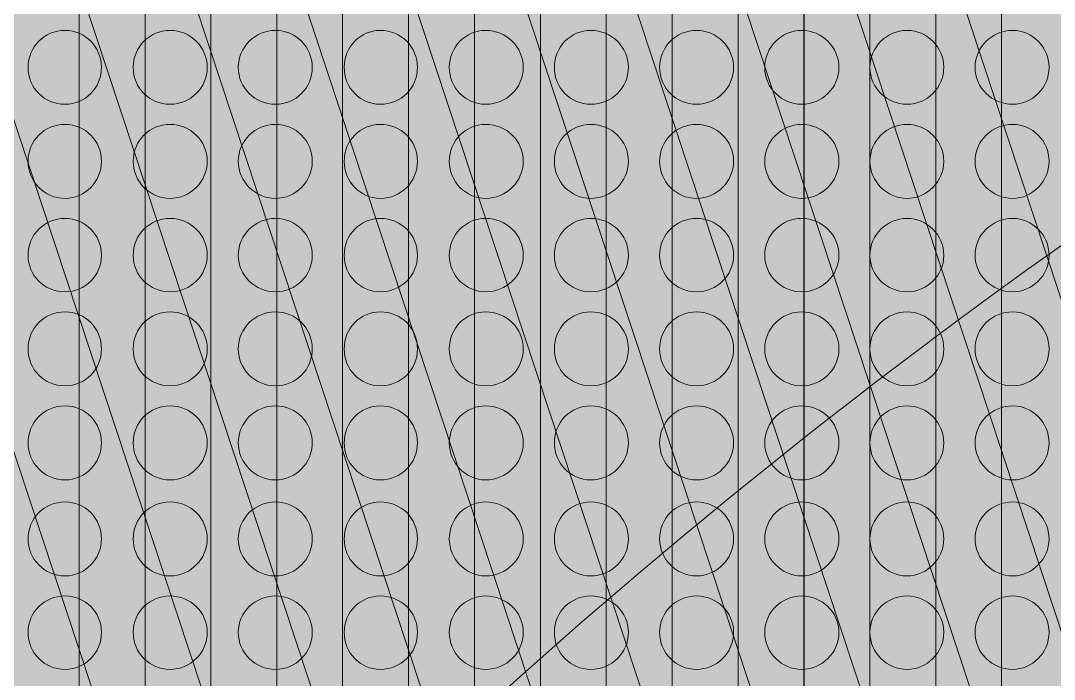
# Model space of a CAD drawing. Header units: inches. Extents: x 243 to 900, y -519 to -86.
# Drawn here: x 592.85 to 617.15, y -294.82 to -279.32 of the extents above; entities that cross this region are included whole.
import ezdxf

# ---------------------------------------------------------------- set-up
doc = ezdxf.new("R2010")
doc.units = ezdxf.units.IN
doc.header["$MEASUREMENT"] = 0
doc.layers.add('Layer 1', color=7, linetype='Continuous')

# ---------------------------------------------------------------- blocks, each defined once
blk = doc.blocks.new('block 3')
at = {"layer": 'Layer 1', "lineweight": 0}
blk.add_open_spline([(898.138, -484.267), (898.138, -494.991), (889.368, -503.763), (878.645, -503.763), (878.645, -503.763), (266.12, -503.763), (266.12, -503.763), (255.397, -503.763), (246.624, -494.991), (246.624, -484.267), (246.624, -484.267), (246.624, -108.507), (246.624, -108.507), (246.624, -97.783), (255.397, -89.011), (266.12, -89.011), (266.12, -89.011), (878.645, -89.011), (878.645, -89.011), (889.368, -89.011), (898.138, -97.783), (898.138, -108.507), (898.138, -108.507), (898.138, -484.267), (898.138, -484.267)], degree=3, knots=[0, 0, 0, 0, 1, 1, 1, 2, 2, 2, 3, 3, 3, 4, 4, 4, 5, 5, 5, 6, 6, 6, 7, 7, 7, 8, 8, 8, 8], dxfattribs=at)
blk = doc.blocks.new('block 2')
at = {"layer": 'Layer 1'}
blk.add_blockref('block 3', (0, 0), dxfattribs=at)
blk = doc.blocks.new('block 212')
at = {"layer": 'Layer 1', "lineweight": 0}
for points in [[(594.753, -280.421), (594.753, -280.91), (594.37, -281.29), (593.897, -281.29), (593.41, -281.29), (593.03, -280.91), (593.03, -280.421), (593.03, -279.948), (593.41, -279.552), (593.897, -279.552), (594.37, -279.552), (594.753, -279.948), (594.753, -280.421)], [(597.241, -280.421), (597.241, -280.91), (596.844, -281.29), (596.369, -281.29), (595.88, -281.29), (595.501, -280.91), (595.501, -280.421), (595.501, -279.948), (595.88, -279.552), (596.369, -279.552), (596.844, -279.552), (597.241, -279.948), (597.241, -280.421)], [(599.71, -280.421), (599.71, -280.91), (599.33, -281.29), (598.841, -281.29), (598.367, -281.29), (597.971, -280.91), (597.971, -280.421), (597.971, -279.948), (598.367, -279.552), (598.841, -279.552), (599.33, -279.552), (599.71, -279.948), (599.71, -280.421)], [(602.182, -280.421), (602.182, -280.91), (601.799, -281.29), (601.31, -281.29), (600.839, -281.29), (600.459, -280.91), (600.459, -280.421), (600.459, -279.948), (600.839, -279.552), (601.31, -279.552), (601.799, -279.552), (602.182, -279.948), (602.182, -280.421)], [(604.67, -280.421), (604.67, -280.91), (604.274, -281.29), (603.785, -281.29), (603.314, -281.29), (602.931, -280.91), (602.931, -280.421), (602.931, -279.948), (603.314, -279.552), (603.785, -279.552), (604.274, -279.552), (604.67, -279.948), (604.67, -280.421)], [(607.14, -280.421), (607.14, -280.91), (606.746, -281.29), (606.257, -281.29), (605.781, -281.29), (605.4, -280.91), (605.4, -280.421), (605.4, -279.948), (605.781, -279.552), (606.257, -279.552), (606.746, -279.552), (607.14, -279.948), (607.14, -280.421)], [(609.614, -280.421), (609.614, -280.91), (609.218, -281.29), (608.744, -281.29), (608.258, -281.29), (607.875, -280.91), (607.875, -280.421), (607.875, -279.948), (608.258, -279.552), (608.744, -279.552), (609.218, -279.552), (609.614, -279.948), (609.614, -280.421)], [(612.089, -280.421), (612.089, -280.91), (611.69, -281.29), (611.214, -281.29), (610.743, -281.29), (610.347, -280.91), (610.347, -280.421), (610.347, -279.948), (610.743, -279.552), (611.214, -279.552), (611.69, -279.552), (612.089, -279.948), (612.089, -280.421)], [(614.556, -280.421), (614.556, -280.91), (614.159, -281.29), (613.691, -281.29), (613.215, -281.29), (612.819, -280.91), (612.819, -280.421), (612.819, -279.948), (613.215, -279.552), (613.691, -279.552), (614.159, -279.552), (614.556, -279.948), (614.556, -280.421)], [(617.03, -280.421), (617.03, -280.91), (616.634, -281.29), (616.176, -281.29), (615.687, -281.29), (615.291, -280.91), (615.291, -280.421), (615.291, -279.948), (615.687, -279.552), (616.176, -279.552), (616.634, -279.552), (617.03, -279.948), (617.03, -280.421)]]:
    blk.add_open_spline(points, degree=3, knots=[0, 0, 0, 0, 1, 1, 1, 2, 2, 2, 3, 3, 3, 4, 4, 4, 4], dxfattribs=at)
blk = doc.blocks.new('block 213')
at = {"layer": 'Layer 1', "lineweight": 0}
for points in [[(594.753, -282.635), (594.753, -283.107), (594.37, -283.505), (593.897, -283.505), (593.41, -283.505), (593.03, -283.107), (593.03, -282.635), (593.03, -282.146), (593.41, -281.765), (593.897, -281.765), (594.37, -281.765), (594.753, -282.146), (594.753, -282.635)], [(597.241, -282.635), (597.241, -283.107), (596.844, -283.505), (596.369, -283.505), (595.88, -283.505), (595.501, -283.107), (595.501, -282.635), (595.501, -282.146), (595.88, -281.765), (596.369, -281.765), (596.844, -281.765), (597.241, -282.146), (597.241, -282.635)], [(599.71, -282.635), (599.71, -283.107), (599.33, -283.505), (598.841, -283.505), (598.367, -283.505), (597.971, -283.107), (597.971, -282.635), (597.971, -282.146), (598.367, -281.765), (598.841, -281.765), (599.33, -281.765), (599.71, -282.146), (599.71, -282.635)], [(602.182, -282.635), (602.182, -283.107), (601.799, -283.505), (601.31, -283.505), (600.839, -283.505), (600.459, -283.107), (600.459, -282.635), (600.459, -282.146), (600.839, -281.765), (601.31, -281.765), (601.799, -281.765), (602.182, -282.146), (602.182, -282.635)], [(604.67, -282.635), (604.67, -283.107), (604.274, -283.505), (603.785, -283.505), (603.314, -283.505), (602.931, -283.107), (602.931, -282.635), (602.931, -282.146), (603.314, -281.765), (603.785, -281.765), (604.274, -281.765), (604.67, -282.146), (604.67, -282.635)], [(607.14, -282.635), (607.14, -283.107), (606.746, -283.505), (606.257, -283.505), (605.781, -283.505), (605.4, -283.107), (605.4, -282.635), (605.4, -282.146), (605.781, -281.765), (606.257, -281.765), (606.746, -281.765), (607.14, -282.146), (607.14, -282.635)], [(609.614, -282.635), (609.614, -283.107), (609.218, -283.505), (608.744, -283.505), (608.258, -283.505), (607.875, -283.107), (607.875, -282.635), (607.875, -282.146), (608.258, -281.765), (608.744, -281.765), (609.218, -281.765), (609.614, -282.146), (609.614, -282.635)], [(612.089, -282.635), (612.089, -283.107), (611.69, -283.505), (611.214, -283.505), (610.743, -283.505), (610.347, -283.107), (610.347, -282.635), (610.347, -282.146), (610.743, -281.765), (611.214, -281.765), (611.69, -281.765), (612.089, -282.146), (612.089, -282.635)], [(614.556, -282.635), (614.556, -283.107), (614.159, -283.505), (613.691, -283.505), (613.215, -283.505), (612.819, -283.107), (612.819, -282.635), (612.819, -282.146), (613.215, -281.765), (613.691, -281.765), (614.159, -281.765), (614.556, -282.146), (614.556, -282.635)], [(617.03, -282.635), (617.03, -283.107), (616.634, -283.505), (616.176, -283.505), (615.687, -283.505), (615.291, -283.107), (615.291, -282.635), (615.291, -282.146), (615.687, -281.765), (616.176, -281.765), (616.634, -281.765), (617.03, -282.146), (617.03, -282.635)]]:
    blk.add_open_spline(points, degree=3, knots=[0, 0, 0, 0, 1, 1, 1, 2, 2, 2, 3, 3, 3, 4, 4, 4, 4], dxfattribs=at)
blk = doc.blocks.new('block 214')
at = {"layer": 'Layer 1', "lineweight": 0}
for points in [[(594.753, -284.846), (594.753, -285.32), (594.37, -285.702), (593.897, -285.702), (593.41, -285.702), (593.03, -285.32), (593.03, -284.846), (593.03, -284.359), (593.41, -283.977), (593.897, -283.977), (594.37, -283.977), (594.753, -284.359), (594.753, -284.846)], [(597.241, -284.846), (597.241, -285.32), (596.844, -285.702), (596.369, -285.702), (595.88, -285.702), (595.501, -285.32), (595.501, -284.846), (595.501, -284.359), (595.88, -283.977), (596.369, -283.977), (596.844, -283.977), (597.241, -284.359), (597.241, -284.846)], [(599.71, -284.846), (599.71, -285.32), (599.33, -285.702), (598.841, -285.702), (598.367, -285.702), (597.971, -285.32), (597.971, -284.846), (597.971, -284.359), (598.367, -283.977), (598.841, -283.977), (599.33, -283.977), (599.71, -284.359), (599.71, -284.846)], [(602.182, -284.846), (602.182, -285.32), (601.799, -285.702), (601.31, -285.702), (600.839, -285.702), (600.459, -285.32), (600.459, -284.846), (600.459, -284.359), (600.839, -283.977), (601.31, -283.977), (601.799, -283.977), (602.182, -284.359), (602.182, -284.846)], [(604.67, -284.846), (604.67, -285.32), (604.274, -285.702), (603.785, -285.702), (603.314, -285.702), (602.931, -285.32), (602.931, -284.846), (602.931, -284.359), (603.314, -283.977), (603.785, -283.977), (604.274, -283.977), (604.67, -284.359), (604.67, -284.846)], [(607.14, -284.846), (607.14, -285.32), (606.746, -285.702), (606.257, -285.702), (605.781, -285.702), (605.4, -285.32), (605.4, -284.846), (605.4, -284.359), (605.781, -283.977), (606.257, -283.977), (606.746, -283.977), (607.14, -284.359), (607.14, -284.846)], [(609.614, -284.846), (609.614, -285.32), (609.218, -285.702), (608.744, -285.702), (608.258, -285.702), (607.875, -285.32), (607.875, -284.846), (607.875, -284.359), (608.258, -283.977), (608.744, -283.977), (609.218, -283.977), (609.614, -284.359), (609.614, -284.846)], [(612.089, -284.846), (612.089, -285.32), (611.69, -285.702), (611.214, -285.702), (610.743, -285.702), (610.347, -285.32), (610.347, -284.846), (610.347, -284.359), (610.743, -283.977), (611.214, -283.977), (611.69, -283.977), (612.089, -284.359), (612.089, -284.846)], [(614.556, -284.846), (614.556, -285.32), (614.159, -285.702), (613.691, -285.702), (613.215, -285.702), (612.819, -285.32), (612.819, -284.846), (612.819, -284.359), (613.215, -283.977), (613.691, -283.977), (614.159, -283.977), (614.556, -284.359), (614.556, -284.846)], [(617.03, -284.846), (617.03, -285.32), (616.634, -285.702), (616.176, -285.702), (615.687, -285.702), (615.291, -285.32), (615.291, -284.846), (615.291, -284.359), (615.687, -283.977), (616.176, -283.977), (616.634, -283.977), (617.03, -284.359), (617.03, -284.846)]]:
    blk.add_open_spline(points, degree=3, knots=[0, 0, 0, 0, 1, 1, 1, 2, 2, 2, 3, 3, 3, 4, 4, 4, 4], dxfattribs=at)
blk = doc.blocks.new('block 215')
at = {"layer": 'Layer 1', "lineweight": 0}
for points in [[(594.753, -287.045), (594.753, -287.533), (594.37, -287.913), (593.897, -287.913), (593.41, -287.913), (593.03, -287.533), (593.03, -287.045), (593.03, -286.556), (593.41, -286.174), (593.897, -286.174), (594.37, -286.174), (594.753, -286.556), (594.753, -287.045)], [(597.241, -287.045), (597.241, -287.533), (596.844, -287.913), (596.369, -287.913), (595.88, -287.913), (595.501, -287.533), (595.501, -287.045), (595.501, -286.556), (595.88, -286.174), (596.369, -286.174), (596.844, -286.174), (597.241, -286.556), (597.241, -287.045)], [(599.71, -287.045), (599.71, -287.533), (599.33, -287.913), (598.841, -287.913), (598.367, -287.913), (597.971, -287.533), (597.971, -287.045), (597.971, -286.556), (598.367, -286.174), (598.841, -286.174), (599.33, -286.174), (599.71, -286.556), (599.71, -287.045)], [(602.182, -287.045), (602.182, -287.533), (601.799, -287.913), (601.31, -287.913), (600.839, -287.913), (600.459, -287.533), (600.459, -287.045), (600.459, -286.556), (600.839, -286.174), (601.31, -286.174), (601.799, -286.174), (602.182, -286.556), (602.182, -287.045)], [(604.67, -287.045), (604.67, -287.533), (604.274, -287.913), (603.785, -287.913), (603.314, -287.913), (602.931, -287.533), (602.931, -287.045), (602.931, -286.556), (603.314, -286.174), (603.785, -286.174), (604.274, -286.174), (604.67, -286.556), (604.67, -287.045)], [(607.14, -287.045), (607.14, -287.533), (606.746, -287.913), (606.257, -287.913), (605.781, -287.913), (605.4, -287.533), (605.4, -287.045), (605.4, -286.556), (605.781, -286.174), (606.257, -286.174), (606.746, -286.174), (607.14, -286.556), (607.14, -287.045)], [(609.614, -287.045), (609.614, -287.533), (609.218, -287.913), (608.744, -287.913), (608.258, -287.913), (607.875, -287.533), (607.875, -287.045), (607.875, -286.556), (608.258, -286.174), (608.744, -286.174), (609.218, -286.174), (609.614, -286.556), (609.614, -287.045)], [(612.089, -287.045), (612.089, -287.533), (611.69, -287.913), (611.214, -287.913), (610.743, -287.913), (610.347, -287.533), (610.347, -287.045), (610.347, -286.556), (610.743, -286.174), (611.214, -286.174), (611.69, -286.174), (612.089, -286.556), (612.089, -287.045)], [(614.556, -287.045), (614.556, -287.533), (614.159, -287.913), (613.691, -287.913), (613.215, -287.913), (612.819, -287.533), (612.819, -287.045), (612.819, -286.556), (613.215, -286.174), (613.691, -286.174), (614.159, -286.174), (614.556, -286.556), (614.556, -287.045)], [(617.03, -287.045), (617.03, -287.533), (616.634, -287.913), (616.176, -287.913), (615.687, -287.913), (615.291, -287.533), (615.291, -287.045), (615.291, -286.556), (615.687, -286.174), (616.176, -286.174), (616.634, -286.174), (617.03, -286.556), (617.03, -287.045)]]:
    blk.add_open_spline(points, degree=3, knots=[0, 0, 0, 0, 1, 1, 1, 2, 2, 2, 3, 3, 3, 4, 4, 4, 4], dxfattribs=at)
blk = doc.blocks.new('block 216')
at = {"layer": 'Layer 1', "lineweight": 0}
for points in [[(594.753, -289.256), (594.753, -289.728), (594.37, -290.128), (593.897, -290.128), (593.41, -290.128), (593.03, -289.728), (593.03, -289.256), (593.03, -288.769), (593.41, -288.387), (593.897, -288.387), (594.37, -288.387), (594.753, -288.769), (594.753, -289.256)], [(597.241, -289.256), (597.241, -289.728), (596.844, -290.128), (596.369, -290.128), (595.88, -290.128), (595.501, -289.728), (595.501, -289.256), (595.501, -288.769), (595.88, -288.387), (596.369, -288.387), (596.844, -288.387), (597.241, -288.769), (597.241, -289.256)], [(599.71, -289.256), (599.71, -289.728), (599.33, -290.128), (598.841, -290.128), (598.367, -290.128), (597.971, -289.728), (597.971, -289.256), (597.971, -288.769), (598.367, -288.387), (598.841, -288.387), (599.33, -288.387), (599.71, -288.769), (599.71, -289.256)], [(602.182, -289.256), (602.182, -289.728), (601.799, -290.128), (601.31, -290.128), (600.839, -290.128), (600.459, -289.728), (600.459, -289.256), (600.459, -288.769), (600.839, -288.387), (601.31, -288.387), (601.799, -288.387), (602.182, -288.769), (602.182, -289.256)], [(604.67, -289.256), (604.67, -289.728), (604.274, -290.128), (603.785, -290.128), (603.314, -290.128), (602.931, -289.728), (602.931, -289.256), (602.931, -288.769), (603.314, -288.387), (603.785, -288.387), (604.274, -288.387), (604.67, -288.769), (604.67, -289.256)], [(607.14, -289.256), (607.14, -289.728), (606.746, -290.128), (606.257, -290.128), (605.781, -290.128), (605.4, -289.728), (605.4, -289.256), (605.4, -288.769), (605.781, -288.387), (606.257, -288.387), (606.746, -288.387), (607.14, -288.769), (607.14, -289.256)], [(609.614, -289.256), (609.614, -289.728), (609.218, -290.128), (608.744, -290.128), (608.258, -290.128), (607.875, -289.728), (607.875, -289.256), (607.875, -288.769), (608.258, -288.387), (608.744, -288.387), (609.218, -288.387), (609.614, -288.769), (609.614, -289.256)], [(612.089, -289.256), (612.089, -289.728), (611.69, -290.128), (611.214, -290.128), (610.743, -290.128), (610.347, -289.728), (610.347, -289.256), (610.347, -288.769), (610.743, -288.387), (611.214, -288.387), (611.69, -288.387), (612.089, -288.769), (612.089, -289.256)], [(614.556, -289.256), (614.556, -289.728), (614.159, -290.128), (613.691, -290.128), (613.215, -290.128), (612.819, -289.728), (612.819, -289.256), (612.819, -288.769), (613.215, -288.387), (613.691, -288.387), (614.159, -288.387), (614.556, -288.769), (614.556, -289.256)], [(617.03, -289.256), (617.03, -289.728), (616.634, -290.128), (616.176, -290.128), (615.687, -290.128), (615.291, -289.728), (615.291, -289.256), (615.291, -288.769), (615.687, -288.387), (616.176, -288.387), (616.634, -288.387), (617.03, -288.769), (617.03, -289.256)]]:
    blk.add_open_spline(points, degree=3, knots=[0, 0, 0, 0, 1, 1, 1, 2, 2, 2, 3, 3, 3, 4, 4, 4, 4], dxfattribs=at)
blk = doc.blocks.new('block 150')
at = {"layer": 'Layer 1'}
for name in ['block 212', 'block 213', 'block 214', 'block 215', 'block 216']:
    blk.add_blockref(name, (0, 0), dxfattribs=at)
blk = doc.blocks.new('block 218')
at = {"layer": 'Layer 1', "lineweight": 0}
for points in [[(594.753, -291.516), (594.753, -291.988), (594.37, -292.385), (593.897, -292.385), (593.41, -292.385), (593.03, -291.988), (593.03, -291.516), (593.03, -291.026), (593.41, -290.646), (593.897, -290.646), (594.37, -290.646), (594.753, -291.026), (594.753, -291.516)], [(597.241, -291.516), (597.241, -291.988), (596.844, -292.385), (596.369, -292.385), (595.88, -292.385), (595.501, -291.988), (595.501, -291.516), (595.501, -291.026), (595.88, -290.646), (596.369, -290.646), (596.844, -290.646), (597.241, -291.026), (597.241, -291.516)], [(599.71, -291.516), (599.71, -291.988), (599.33, -292.385), (598.841, -292.385), (598.367, -292.385), (597.971, -291.988), (597.971, -291.516), (597.971, -291.026), (598.367, -290.646), (598.841, -290.646), (599.33, -290.646), (599.71, -291.026), (599.71, -291.516)], [(602.182, -291.516), (602.182, -291.988), (601.799, -292.385), (601.31, -292.385), (600.839, -292.385), (600.459, -291.988), (600.459, -291.516), (600.459, -291.026), (600.839, -290.646), (601.31, -290.646), (601.799, -290.646), (602.182, -291.026), (602.182, -291.516)], [(604.67, -291.516), (604.67, -291.988), (604.274, -292.385), (603.785, -292.385), (603.314, -292.385), (602.931, -291.988), (602.931, -291.516), (602.931, -291.026), (603.314, -290.646), (603.785, -290.646), (604.274, -290.646), (604.67, -291.026), (604.67, -291.516)], [(607.14, -291.516), (607.14, -291.988), (606.746, -292.385), (606.257, -292.385), (605.781, -292.385), (605.4, -291.988), (605.4, -291.516), (605.4, -291.026), (605.781, -290.646), (606.257, -290.646), (606.746, -290.646), (607.14, -291.026), (607.14, -291.516)], [(609.614, -291.516), (609.614, -291.988), (609.218, -292.385), (608.744, -292.385), (608.258, -292.385), (607.875, -291.988), (607.875, -291.516), (607.875, -291.026), (608.258, -290.646), (608.744, -290.646), (609.218, -290.646), (609.614, -291.026), (609.614, -291.516)], [(612.089, -291.516), (612.089, -291.988), (611.69, -292.385), (611.214, -292.385), (610.743, -292.385), (610.347, -291.988), (610.347, -291.516), (610.347, -291.026), (610.743, -290.646), (611.214, -290.646), (611.69, -290.646), (612.089, -291.026), (612.089, -291.516)], [(614.556, -291.516), (614.556, -291.988), (614.159, -292.385), (613.691, -292.385), (613.215, -292.385), (612.819, -291.988), (612.819, -291.516), (612.819, -291.026), (613.215, -290.646), (613.691, -290.646), (614.159, -290.646), (614.556, -291.026), (614.556, -291.516)], [(617.03, -291.516), (617.03, -291.988), (616.634, -292.385), (616.176, -292.385), (615.687, -292.385), (615.291, -291.988), (615.291, -291.516), (615.291, -291.026), (615.687, -290.646), (616.176, -290.646), (616.634, -290.646), (617.03, -291.026), (617.03, -291.516)]]:
    blk.add_open_spline(points, degree=3, knots=[0, 0, 0, 0, 1, 1, 1, 2, 2, 2, 3, 3, 3, 4, 4, 4, 4], dxfattribs=at)
blk = doc.blocks.new('block 219')
at = {"layer": 'Layer 1', "lineweight": 0}
for points in [[(594.753, -293.711), (594.753, -294.199), (594.37, -294.584), (593.897, -294.584), (593.41, -294.584), (593.03, -294.199), (593.03, -293.711), (593.03, -293.241), (593.41, -292.857), (593.897, -292.857), (594.37, -292.857), (594.753, -293.241), (594.753, -293.711)], [(597.241, -293.711), (597.241, -294.199), (596.844, -294.584), (596.369, -294.584), (595.88, -294.584), (595.501, -294.199), (595.501, -293.711), (595.501, -293.241), (595.88, -292.857), (596.369, -292.857), (596.844, -292.857), (597.241, -293.241), (597.241, -293.711)], [(599.71, -293.711), (599.71, -294.199), (599.33, -294.584), (598.841, -294.584), (598.367, -294.584), (597.971, -294.199), (597.971, -293.711), (597.971, -293.241), (598.367, -292.857), (598.841, -292.857), (599.33, -292.857), (599.71, -293.241), (599.71, -293.711)], [(602.182, -293.711), (602.182, -294.199), (601.799, -294.584), (601.31, -294.584), (600.839, -294.584), (600.459, -294.199), (600.459, -293.711), (600.459, -293.241), (600.839, -292.857), (601.31, -292.857), (601.799, -292.857), (602.182, -293.241), (602.182, -293.711)], [(604.67, -293.711), (604.67, -294.199), (604.274, -294.584), (603.785, -294.584), (603.314, -294.584), (602.931, -294.199), (602.931, -293.711), (602.931, -293.241), (603.314, -292.857), (603.785, -292.857), (604.274, -292.857), (604.67, -293.241), (604.67, -293.711)], [(607.14, -293.711), (607.14, -294.199), (606.746, -294.584), (606.257, -294.584), (605.781, -294.584), (605.4, -294.199), (605.4, -293.711), (605.4, -293.241), (605.781, -292.857), (606.257, -292.857), (606.746, -292.857), (607.14, -293.241), (607.14, -293.711)], [(609.614, -293.711), (609.614, -294.199), (609.218, -294.584), (608.744, -294.584), (608.258, -294.584), (607.875, -294.199), (607.875, -293.711), (607.875, -293.241), (608.258, -292.857), (608.744, -292.857), (609.218, -292.857), (609.614, -293.241), (609.614, -293.711)], [(612.089, -293.711), (612.089, -294.199), (611.69, -294.584), (611.214, -294.584), (610.743, -294.584), (610.347, -294.199), (610.347, -293.711), (610.347, -293.241), (610.743, -292.857), (611.214, -292.857), (611.69, -292.857), (612.089, -293.241), (612.089, -293.711)], [(614.556, -293.711), (614.556, -294.199), (614.159, -294.584), (613.691, -294.584), (613.215, -294.584), (612.819, -294.199), (612.819, -293.711), (612.819, -293.241), (613.215, -292.857), (613.691, -292.857), (614.159, -292.857), (614.556, -293.241), (614.556, -293.711)], [(617.03, -293.711), (617.03, -294.199), (616.634, -294.584), (616.176, -294.584), (615.687, -294.584), (615.291, -294.199), (615.291, -293.711), (615.291, -293.241), (615.687, -292.857), (616.176, -292.857), (616.634, -292.857), (617.03, -293.241), (617.03, -293.711)]]:
    blk.add_open_spline(points, degree=3, knots=[0, 0, 0, 0, 1, 1, 1, 2, 2, 2, 3, 3, 3, 4, 4, 4, 4], dxfattribs=at)
blk = doc.blocks.new('block 217')
at = {"layer": 'Layer 1'}
for name in ['block 218', 'block 219']:
    blk.add_blockref(name, (0, 0), dxfattribs=at)
blk = doc.blocks.new('block 149')
at = {"layer": 'Layer 1'}
for name in ['block 150', 'block 217']:
    blk.add_blockref(name, (0, 0), dxfattribs=at)
blk = doc.blocks.new('block 4')
at = {"layer": 'Layer 1'}
blk.add_blockref('block 149', (0, 0), dxfattribs=at)
blk = doc.blocks.new('block 291')
at = {"layer": 'Layer 1', "true_color": 0x1075bb}
h = blk.add_hatch(color=152, dxfattribs=at)
h.dxf.hatch_style = 2
h.paths.add_polyline_path([(590.848, -205.731), (638.871, -351.157), (636.291, -351.157), (589.585, -209.714), (589.585, -205.731)])
at = {"layer": 'Layer 1', "true_color": 0x0e75bb}
h = blk.add_hatch(color=152, dxfattribs=at)
h.dxf.hatch_style = 2
h.paths.add_polyline_path([(593.429, -205.731), (641.452, -351.157), (638.871, -351.157), (590.848, -205.731)])
at = {"layer": 'Layer 1', "true_color": 0x1773b9}
h = blk.add_hatch(color=152, dxfattribs=at)
h.dxf.hatch_style = 2
h.paths.add_polyline_path([(589.582, -209.716), (636.291, -351.157), (633.708, -351.157), (589.582, -217.531)])
at = {"layer": 'Layer 1', "true_color": 0x1272b9}
h = blk.add_hatch(color=152, dxfattribs=at)
h.dxf.hatch_style = 2
h.paths.add_polyline_path([(589.582, -217.531), (633.708, -351.156), (631.127, -351.156), (589.582, -225.348)])
at = {"layer": 'Layer 1', "true_color": 0x1171b8}
h = blk.add_hatch(color=152, dxfattribs=at)
h.dxf.hatch_style = 2
h.paths.add_polyline_path([(589.582, -225.348), (631.127, -351.156), (628.547, -351.156), (589.582, -233.164)])
at = {"layer": 'Layer 1', "true_color": 0x1470b7}
h = blk.add_hatch(color=152, dxfattribs=at)
h.dxf.hatch_style = 2
h.paths.add_polyline_path([(589.582, -233.164), (628.547, -351.156), (625.964, -351.156), (589.582, -240.981)])
at = {"layer": 'Layer 1', "true_color": 0x136fb7}
h = blk.add_hatch(color=152, dxfattribs=at)
h.dxf.hatch_style = 2
h.paths.add_polyline_path([(589.582, -240.981), (625.964, -351.157), (623.384, -351.157), (589.582, -248.798)])
at = {"layer": 'Layer 1', "true_color": 0x166eb6}
h = blk.add_hatch(color=152, dxfattribs=at)
h.dxf.hatch_style = 2
h.paths.add_polyline_path([(589.582, -248.799), (623.384, -351.157), (620.803, -351.157), (589.582, -256.615)])
at = {"layer": 'Layer 1', "true_color": 0x126db5}
h = blk.add_hatch(color=152, dxfattribs=at)
h.dxf.hatch_style = 2
h.paths.add_polyline_path([(589.582, -256.615), (620.803, -351.157), (618.22, -351.157), (589.582, -264.431)])
at = {"layer": 'Layer 1', "true_color": 0x116cb4}
h = blk.add_hatch(color=152, dxfattribs=at)
h.dxf.hatch_style = 2
h.paths.add_polyline_path([(589.582, -264.431), (618.22, -351.158), (615.64, -351.158), (589.582, -272.247)])
at = {"layer": 'Layer 1', "true_color": 0x106bb4}
h = blk.add_hatch(color=152, dxfattribs=at)
h.dxf.hatch_style = 2
h.paths.add_polyline_path([(589.582, -272.249), (615.64, -351.156), (613.059, -351.156), (589.582, -280.065)])
at = {"layer": 'Layer 1', "true_color": 0x136ab3}
h = blk.add_hatch(color=152, dxfattribs=at)
h.dxf.hatch_style = 2
h.paths.add_polyline_path([(589.582, -280.065), (613.059, -351.156), (610.476, -351.156), (589.582, -287.88)])
at = {"layer": 'Layer 1', "lineweight": 0}
for points in [[(590.848, -205.731), (638.871, -351.157), (636.291, -351.157), (589.585, -209.714), (589.585, -205.731), (590.848, -205.731)], [(593.429, -205.731), (641.452, -351.157), (638.871, -351.157), (590.848, -205.731), (593.429, -205.731)], [(589.582, -209.716), (636.291, -351.157), (633.708, -351.157), (589.582, -217.531), (589.582, -209.716)], [(589.582, -217.531), (633.708, -351.156), (631.127, -351.156), (589.582, -225.348), (589.582, -217.531)], [(589.582, -225.348), (631.127, -351.156), (628.547, -351.156), (589.582, -233.164), (589.582, -225.348)], [(589.582, -233.164), (628.547, -351.156), (625.964, -351.156), (589.582, -240.981), (589.582, -233.164)], [(589.582, -240.981), (625.964, -351.157), (623.384, -351.157), (589.582, -248.798), (589.582, -240.981)], [(589.582, -248.799), (623.384, -351.157), (620.803, -351.157), (589.582, -256.615), (589.582, -248.799)], [(589.582, -256.615), (620.803, -351.157), (618.22, -351.157), (589.582, -264.431), (589.582, -256.615)], [(589.582, -264.431), (618.22, -351.158), (615.64, -351.158), (589.582, -272.247), (589.582, -264.431)], [(589.582, -272.249), (615.64, -351.156), (613.059, -351.156), (589.582, -280.065), (589.582, -272.249)], [(589.582, -280.065), (613.059, -351.156), (610.476, -351.156), (589.582, -287.88), (589.582, -280.065)]]:
    blk.add_lwpolyline(points, dxfattribs=at)
blk.add_open_spline([(691.095, -319.02), (691.095, -319.02), (589.582, -319.02), (589.582, -319.02), (589.582, -319.02), (589.582, -351.156), (589.582, -351.156), (589.582, -351.156), (695.458, -351.156), (695.458, -351.156), (717.145, -351.156), (734.722, -333.577), (734.722, -311.891), (734.722, -311.891), (734.722, -302.64), (734.722, -302.64), (734.722, -293.508), (731.599, -285.112), (726.37, -278.443), (731.599, -271.777), (734.722, -263.378), (734.722, -254.249), (734.722, -254.249), (734.722, -244.998), (734.722, -244.998), (734.722, -223.309), (717.145, -205.731), (695.458, -205.731), (695.458, -205.731), (619.679, -205.731), (619.679, -205.731), (619.679, -205.731), (614.577, -205.731), (614.577, -205.731), (614.577, -205.731), (589.582, -205.731), (589.582, -205.731), (589.582, -205.731), (589.582, -312.591), (589.582, -312.591), (589.582, -312.591), (619.679, -312.591), (619.679, -312.591), (619.679, -312.591), (619.679, -237.403), (619.679, -237.403), (619.679, -237.403), (691.095, -237.403), (691.095, -237.403), (697.856, -237.403), (703.336, -242.883), (703.336, -249.642), (703.336, -256.404), (697.856, -261.887), (691.095, -261.887), (691.095, -261.887), (627.844, -261.887), (627.844, -261.887), (627.844, -261.887), (627.844, -294.535), (627.844, -294.535), (627.844, -294.535), (691.095, -294.535), (691.095, -294.535), (697.856, -294.535), (703.336, -300.013), (703.336, -306.776), (703.336, -313.538), (697.856, -319.02), (691.095, -319.02)], degree=3, knots=[0, 0, 0, 0, 1, 1, 1, 2, 2, 2, 3, 3, 3, 4, 4, 4, 5, 5, 5, 6, 6, 6, 7, 7, 7, 8, 8, 8, 9, 9, 9, 10, 10, 10, 11, 11, 11, 12, 12, 12, 13, 13, 13, 14, 14, 14, 15, 15, 15, 16, 16, 16, 17, 17, 17, 18, 18, 18, 19, 19, 19, 20, 20, 20, 21, 21, 21, 22, 22, 22, 23, 23, 23, 23], dxfattribs=at)
blk = doc.blocks.new('block 290')
at = {"layer": 'Layer 1'}
blk.add_blockref('block 291', (0, 0), dxfattribs=at)
blk = doc.blocks.new('block 289')
at = {"layer": 'Layer 1'}
blk.add_blockref('block 290', (0, 0), dxfattribs=at)
blk = doc.blocks.new('block 293')
at = {"layer": 'Layer 1', "true_color": 0x145fac}
h = blk.add_hatch(color=144, dxfattribs=at)
h.dxf.hatch_style = 2
h.paths.add_polyline_path([(592.68, -205.731), (594.23, -205.731), (594.23, -310.374), (592.68, -310.374)])
at = {"layer": 'Layer 1', "true_color": 0x1261ab}
h = blk.add_hatch(color=144, dxfattribs=at)
h.dxf.hatch_style = 2
h.paths.add_polyline_path([(594.23, -205.731), (595.779, -205.731), (595.779, -310.374), (594.23, -310.374)])
at = {"layer": 'Layer 1', "true_color": 0x0e61ad}
h = blk.add_hatch(color=144, dxfattribs=at)
h.dxf.hatch_style = 2
h.paths.add_polyline_path([(595.779, -205.731), (597.328, -205.731), (597.328, -310.374), (595.779, -310.374)])
at = {"layer": 'Layer 1', "true_color": 0x0f63ac}
h = blk.add_hatch(color=144, dxfattribs=at)
h.dxf.hatch_style = 2
h.paths.add_polyline_path([(597.328, -205.731), (598.878, -205.731), (598.878, -310.374), (597.328, -310.374)])
at = {"layer": 'Layer 1', "true_color": 0x1063af}
h = blk.add_hatch(color=144, dxfattribs=at)
h.dxf.hatch_style = 2
h.paths.add_polyline_path([(598.875, -205.731), (600.424, -205.731), (600.424, -310.374), (598.875, -310.374)])
at = {"layer": 'Layer 1', "true_color": 0x0a65af}
h = blk.add_hatch(color=144, dxfattribs=at)
h.dxf.hatch_style = 2
h.paths.add_polyline_path([(600.424, -205.731), (601.974, -205.731), (601.974, -310.374), (600.424, -310.374)])
at = {"layer": 'Layer 1', "true_color": 0x1365af}
h = blk.add_hatch(color=144, dxfattribs=at)
h.dxf.hatch_style = 2
h.paths.add_polyline_path([(601.974, -205.731), (603.523, -205.731), (603.523, -310.374), (601.974, -310.374)])
at = {"layer": 'Layer 1', "true_color": 0x1066b0}
h = blk.add_hatch(color=144, dxfattribs=at)
h.dxf.hatch_style = 2
h.paths.add_polyline_path([(603.523, -205.731), (605.072, -205.731), (605.072, -310.374), (603.523, -310.374)])
at = {"layer": 'Layer 1', "true_color": 0x0e68b2}
h = blk.add_hatch(color=152, dxfattribs=at)
h.dxf.hatch_style = 2
h.paths.add_polyline_path([(605.072, -205.731), (606.622, -205.731), (606.622, -310.374), (605.072, -310.374)])
at = {"layer": 'Layer 1', "true_color": 0x1169b0}
h = blk.add_hatch(color=144, dxfattribs=at)
h.dxf.hatch_style = 2
h.paths.add_polyline_path([(606.622, -205.731), (608.171, -205.731), (608.171, -310.374), (606.622, -310.374)])
at = {"layer": 'Layer 1', "true_color": 0x136ab3}
h = blk.add_hatch(color=152, dxfattribs=at)
h.dxf.hatch_style = 2
h.paths.add_polyline_path([(608.171, -205.731), (609.72, -205.731), (609.72, -310.374), (608.171, -310.374)])
h = blk.add_hatch(color=152, dxfattribs=at)
h.dxf.hatch_style = 2
h.paths.add_polyline_path([(609.72, -205.731), (611.269, -205.731), (611.269, -310.374), (609.72, -310.374)])
at = {"layer": 'Layer 1', "true_color": 0x106bb4}
h = blk.add_hatch(color=152, dxfattribs=at)
h.dxf.hatch_style = 2
h.paths.add_polyline_path([(611.267, -205.731), (612.816, -205.731), (612.816, -310.374), (611.267, -310.374)])
at = {"layer": 'Layer 1', "true_color": 0x116cb4}
h = blk.add_hatch(color=152, dxfattribs=at)
h.dxf.hatch_style = 2
h.paths.add_polyline_path([(612.816, -205.731), (614.365, -205.731), (614.365, -310.374), (612.816, -310.374)])
at = {"layer": 'Layer 1', "true_color": 0x126db5}
h = blk.add_hatch(color=152, dxfattribs=at)
h.dxf.hatch_style = 2
h.paths.add_polyline_path([(614.365, -205.731), (615.915, -205.731), (615.915, -310.374), (614.365, -310.374)])
at = {"layer": 'Layer 1', "true_color": 0x166eb6}
h = blk.add_hatch(color=152, dxfattribs=at)
h.dxf.hatch_style = 2
h.paths.add_polyline_path([(615.915, -205.731), (617.464, -205.731), (617.464, -310.374), (615.915, -310.374)])
at = {"layer": 'Layer 1', "lineweight": 0}
for points in [[(592.68, -205.731), (594.23, -205.731), (594.23, -310.374), (592.68, -310.374), (592.68, -205.731)], [(594.23, -205.731), (595.779, -205.731), (595.779, -310.374), (594.23, -310.374), (594.23, -205.731)], [(595.779, -205.731), (597.328, -205.731), (597.328, -310.374), (595.779, -310.374), (595.779, -205.731)], [(597.328, -205.731), (598.878, -205.731), (598.878, -310.374), (597.328, -310.374), (597.328, -205.731)], [(598.875, -205.731), (600.424, -205.731), (600.424, -310.374), (598.875, -310.374), (598.875, -205.731)], [(600.424, -205.731), (601.974, -205.731), (601.974, -310.374), (600.424, -310.374), (600.424, -205.731)], [(601.974, -205.731), (603.523, -205.731), (603.523, -310.374), (601.974, -310.374), (601.974, -205.731)], [(603.523, -205.731), (605.072, -205.731), (605.072, -310.374), (603.523, -310.374), (603.523, -205.731)], [(605.072, -205.731), (606.622, -205.731), (606.622, -310.374), (605.072, -310.374), (605.072, -205.731)], [(606.622, -205.731), (608.171, -205.731), (608.171, -310.374), (606.622, -310.374), (606.622, -205.731)], [(608.171, -205.731), (609.72, -205.731), (609.72, -310.374), (608.171, -310.374), (608.171, -205.731)], [(609.72, -205.731), (611.269, -205.731), (611.269, -310.374), (609.72, -310.374), (609.72, -205.731)], [(611.267, -205.731), (612.816, -205.731), (612.816, -310.374), (611.267, -310.374), (611.267, -205.731)], [(612.816, -205.731), (614.365, -205.731), (614.365, -310.374), (612.816, -310.374), (612.816, -205.731)], [(614.365, -205.731), (615.915, -205.731), (615.915, -310.374), (614.365, -310.374), (614.365, -205.731)], [(615.915, -205.731), (617.464, -205.731), (617.464, -310.374), (615.915, -310.374), (615.915, -205.731)]]:
    blk.add_lwpolyline(points, dxfattribs=at)
blk.add_open_spline([(619.679, -205.733), (619.679, -205.733), (614.577, -205.733), (614.577, -205.733), (614.577, -205.733), (589.585, -205.733), (589.585, -205.733), (589.585, -205.733), (589.585, -310.374), (589.585, -310.374), (598.246, -299.877), (608.385, -290.641), (619.679, -282.975), (619.679, -282.975), (619.679, -237.403), (619.679, -237.403), (619.679, -237.403), (691.095, -237.403), (691.095, -237.403), (697.853, -237.403), (703.336, -242.88), (703.336, -249.642), (703.336, -253.078), (701.917, -256.179), (699.638, -258.405), (699.688, -258.405), (699.738, -258.401), (699.786, -258.401), (711.517, -258.401), (722.912, -259.826), (733.817, -262.491), (734.388, -259.832), (734.722, -257.081), (734.722, -254.249), (734.722, -254.249), (734.722, -244.998), (734.722, -244.998), (734.722, -223.309), (717.145, -205.733), (695.458, -205.733), (695.458, -205.733), (619.679, -205.733), (619.679, -205.733)], degree=3, knots=[0, 0, 0, 0, 1, 1, 1, 2, 2, 2, 3, 3, 3, 4, 4, 4, 5, 5, 5, 6, 6, 6, 7, 7, 7, 8, 8, 8, 9, 9, 9, 10, 10, 10, 11, 11, 11, 12, 12, 12, 13, 13, 13, 14, 14, 14, 14], dxfattribs=at)
blk = doc.blocks.new('block 283')
at = {"layer": 'Layer 1'}
for name in ['block 289', 'block 293']:
    blk.add_blockref(name, (0, 0), dxfattribs=at)

msp = doc.modelspace()

# ---------------------------------------------------------------- linework, layer by layer
at = {"layer": 'Layer 1', "lineweight": 0}
msp.add_open_spline([(771.889, -89.011), (771.889, -89.011), (266.12, -89.011), (266.12, -89.011), (255.397, -89.011), (246.624, -97.783), (246.624, -108.507), (246.624, -108.507), (246.624, -499.044), (246.624, -499.044), (246.624, -509.767), (255.397, -518.54), (266.12, -518.54), (266.12, -518.54), (371.556, -518.54), (371.556, -518.54), (400.967, -304.591), (562.913, -132.915), (771.889, -89.011)], degree=3, knots=[0, 0, 0, 0, 1, 1, 1, 2, 2, 2, 3, 3, 3, 4, 4, 4, 5, 5, 5, 6, 6, 6, 6], dxfattribs=at)

# ---------------------------------------------------------------- block references
at = {"layer": 'Layer 1'}
for name in ['block 2', 'block 4', 'block 283']:
    msp.add_blockref(name, (0, 0), dxfattribs=at)

doc.saveas('drawing.dxf')
